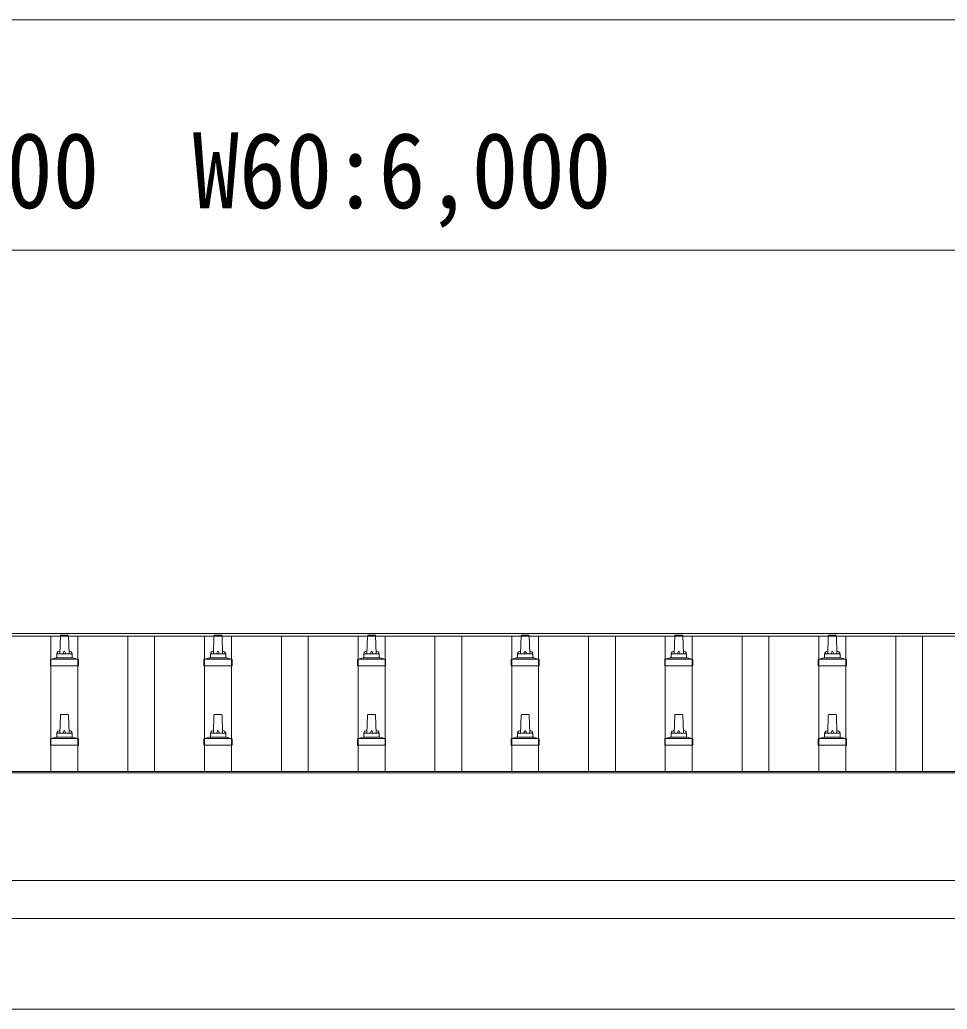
# Model space of a CAD drawing. Units: millimetres at full size, sheet at 1:50; details may follow other scales. Extents: x -14053 to 14053, y -9700 to 9700.
# Drawn here: x -3354 to -2147, y 3124 to 4412 of the extents above; entities that cross this region are included whole.
import ezdxf
from ezdxf.enums import TextEntityAlignment as Align

# ---------------------------------------------------------------- set-up
doc = ezdxf.new("R2010")
doc.units = ezdxf.units.MM
doc.header["$LTSCALE"] = 50
for name, color, linetype, lineweight in [('0-2_建具', 4, 'Continuous', 9), ('0-6_手摺', 5, 'Continuous', 5), ('0-8_外構', 6, 'Continuous', 9)]:
    doc.layers.add(name, color=color, linetype=linetype, lineweight=lineweight)
doc.styles.add('ＭＳ ゴシック', font='')
doc.styles.get('ＭＳ ゴシック').set_extended_font_data('MS Gothic')

msp = doc.modelspace()

# ---------------------------------------------------------------- linework, layer by layer
at = {"layer": '0-2_建具'}
for p, q in [((-473.15, 3609.32), (-5896.15, 3609.32)), ((-473.15, 3612.91), (-5873.65, 3612.91)), ((-3313.65, 3433.3), (-3313.65, 3609.32)), ((-3278.65, 3433.3), (-3278.65, 3609.32)), ((-3213.65, 3433.3), (-3213.65, 3609.32)), ((-3178.65, 3433.3), (-3178.65, 3609.32)), ((-3113.65, 3433.3), (-3113.65, 3609.32)), ((-3078.65, 3433.3), (-3078.65, 3609.32)), ((-3013.65, 3433.3), (-3013.65, 3609.32)), ((-2978.65, 3433.3), (-2978.65, 3609.32)), ((-2913.65, 3433.3), (-2913.65, 3609.32)), ((-2878.65, 3433.3), (-2878.65, 3609.32)), ((-2813.65, 3433.3), (-2813.65, 3609.32)), ((-2778.65, 3433.3), (-2778.65, 3609.32)), ((-2713.65, 3433.3), (-2713.65, 3609.32)), ((-2678.65, 3433.3), (-2678.65, 3609.32)), ((-2613.65, 3433.3), (-2613.65, 3609.32)), ((-2578.65, 3433.3), (-2578.65, 3609.32)), ((-2513.65, 3433.3), (-2513.65, 3609.32)), ((-2478.65, 3433.3), (-2478.65, 3609.32)), ((-2413.65, 3433.3), (-2413.65, 3609.32)), ((-2378.65, 3433.3), (-2378.65, 3609.32)), ((-2313.65, 3433.3), (-2313.65, 3609.32)), ((-2278.65, 3433.3), (-2278.65, 3609.32)), ((-2213.65, 3433.3), (-2213.65, 3609.32)), ((-2178.65, 3433.3), (-2178.65, 3609.32)), ((-475.15, 3431.41), (-5917.15, 3431.41)), ((-475.15, 3433.3), (-5873.65, 3433.3)), ((-5873.65, 3291.52), (-475.15, 3291.52)), ((-475.15, 3241.7), (-5873.65, 3241.7)), ((-5881.15, 3123.8), (-592.91, 3123.8))]:
    msp.add_line(p, q, dxfattribs=at)
at = {"layer": '0-6_手摺'}
for p, q in [((-3301.42, 3609.92), (-3302.15, 3586.39)), ((-3291.87, 3610.89), (-3300.42, 3610.89)), ((-3290.15, 3586.39), (-3290.87, 3609.92)), ((-3101.42, 3609.92), (-3102.15, 3586.39)), ((-3091.87, 3610.89), (-3100.42, 3610.89)), ((-3090.15, 3586.39), (-3090.87, 3609.92)), ((-2901.42, 3609.92), (-2902.15, 3586.39)), ((-2891.87, 3610.89), (-2900.42, 3610.89)), ((-2890.15, 3586.39), (-2890.87, 3609.92)), ((-2701.42, 3609.92), (-2702.15, 3586.39)), ((-2691.87, 3610.89), (-2700.42, 3610.89)), ((-2690.15, 3586.39), (-2690.87, 3609.92)), ((-2501.42, 3609.92), (-2502.15, 3586.39)), ((-2491.87, 3610.89), (-2500.42, 3610.89)), ((-2490.15, 3586.39), (-2490.87, 3609.92)), ((-2301.42, 3609.92), (-2302.15, 3586.39)), ((-2291.87, 3610.89), (-2300.42, 3610.89)), ((-2290.15, 3586.39), (-2290.87, 3609.92)), ((-3313.63, 3579.58), (-3306.91, 3581.21)), ((-3285.77, 3581.39), (-3306.53, 3581.39)), ((-3306.15, 3582.18), (-3306.15, 3586.39)), ((-3287.15, 3586.39), (-3305.15, 3586.39)), ((-3286.15, 3582.18), (-3286.15, 3586.39)), ((-3278.66, 3579.58), (-3285.38, 3581.21)), ((-3113.63, 3579.58), (-3106.91, 3581.21)), ((-3085.77, 3581.39), (-3106.53, 3581.39)), ((-3106.15, 3582.18), (-3106.15, 3586.39)), ((-3087.15, 3586.39), (-3105.15, 3586.39)), ((-3086.15, 3582.18), (-3086.15, 3586.39)), ((-3078.66, 3579.58), (-3085.38, 3581.21)), ((-2913.63, 3579.58), (-2906.91, 3581.21)), ((-2885.77, 3581.39), (-2906.53, 3581.39)), ((-2906.15, 3582.18), (-2906.15, 3586.39)), ((-2887.15, 3586.39), (-2905.15, 3586.39)), ((-2886.15, 3582.18), (-2886.15, 3586.39)), ((-2878.66, 3579.58), (-2885.38, 3581.21)), ((-2713.63, 3579.58), (-2706.91, 3581.21)), ((-2685.77, 3581.39), (-2706.53, 3581.39)), ((-2706.15, 3582.18), (-2706.15, 3586.39)), ((-2687.15, 3586.39), (-2705.15, 3586.39)), ((-2686.15, 3582.18), (-2686.15, 3586.39)), ((-2678.66, 3579.58), (-2685.38, 3581.21)), ((-2513.63, 3579.58), (-2506.91, 3581.21)), ((-2485.77, 3581.39), (-2506.53, 3581.39)), ((-2506.15, 3582.18), (-2506.15, 3586.39)), ((-2487.15, 3586.39), (-2505.15, 3586.39)), ((-2486.15, 3582.18), (-2486.15, 3586.39)), ((-2478.66, 3579.58), (-2485.38, 3581.21)), ((-2313.63, 3579.58), (-2306.91, 3581.21)), ((-2285.77, 3581.39), (-2306.53, 3581.39)), ((-2306.15, 3582.18), (-2306.15, 3586.39)), ((-2287.15, 3586.39), (-2305.15, 3586.39)), ((-2286.15, 3582.18), (-2286.15, 3586.39)), ((-2278.66, 3579.58), (-2285.38, 3581.21)), ((-3314.4, 3570.89), (-3314.4, 3578.61)), ((-3314.4, 3570.89), (-3277.9, 3570.89)), ((-3278.28, 3579.39), (-3314.02, 3579.39)), ((-3277.9, 3570.89), (-3277.9, 3578.61)), ((-3114.4, 3570.89), (-3114.4, 3578.61)), ((-3114.4, 3570.89), (-3077.9, 3570.89)), ((-3078.28, 3579.39), (-3114.02, 3579.39)), ((-3077.9, 3570.89), (-3077.9, 3578.61)), ((-2914.4, 3570.89), (-2914.4, 3578.61)), ((-2914.4, 3570.89), (-2877.9, 3570.89)), ((-2878.28, 3579.39), (-2914.02, 3579.39)), ((-2877.9, 3570.89), (-2877.9, 3578.61)), ((-2714.4, 3570.89), (-2714.4, 3578.61)), ((-2714.4, 3570.89), (-2677.9, 3570.89)), ((-2678.28, 3579.39), (-2714.02, 3579.39)), ((-2677.9, 3570.89), (-2677.9, 3578.61)), ((-2514.4, 3570.89), (-2514.4, 3578.61)), ((-2514.4, 3570.89), (-2477.9, 3570.89)), ((-2478.28, 3579.39), (-2514.02, 3579.39)), ((-2477.9, 3570.89), (-2477.9, 3578.61)), ((-2314.4, 3570.89), (-2314.4, 3578.61)), ((-2314.4, 3570.89), (-2277.9, 3570.89)), ((-2278.28, 3579.39), (-2314.02, 3579.39)), ((-2277.9, 3570.89), (-2277.9, 3578.61)), ((-3301.42, 3506.58), (-3302.15, 3483.06)), ((-3291.87, 3507.56), (-3300.42, 3507.56)), ((-3290.15, 3483.06), (-3290.87, 3506.58)), ((-3101.42, 3506.58), (-3102.15, 3483.06)), ((-3091.87, 3507.56), (-3100.42, 3507.56)), ((-3090.15, 3483.06), (-3090.87, 3506.58)), ((-2901.42, 3506.58), (-2902.15, 3483.06)), ((-2891.87, 3507.56), (-2900.42, 3507.56)), ((-2890.15, 3483.06), (-2890.87, 3506.58)), ((-2701.42, 3506.58), (-2702.15, 3483.06)), ((-2691.87, 3507.56), (-2700.42, 3507.56)), ((-2690.15, 3483.06), (-2690.87, 3506.58)), ((-2501.42, 3506.58), (-2502.15, 3483.06)), ((-2491.87, 3507.56), (-2500.42, 3507.56)), ((-2490.15, 3483.06), (-2490.87, 3506.58)), ((-2301.42, 3506.58), (-2302.15, 3483.06)), ((-2291.87, 3507.56), (-2300.42, 3507.56)), ((-2290.15, 3483.06), (-2290.87, 3506.58)), ((-3285.77, 3478.06), (-3306.53, 3478.06)), ((-3306.15, 3478.85), (-3306.15, 3483.06)), ((-3287.15, 3483.06), (-3305.15, 3483.06)), ((-3286.15, 3478.85), (-3286.15, 3483.06)), ((-3085.77, 3478.06), (-3106.53, 3478.06)), ((-3106.15, 3478.85), (-3106.15, 3483.06)), ((-3087.15, 3483.06), (-3105.15, 3483.06)), ((-3086.15, 3478.85), (-3086.15, 3483.06)), ((-2885.77, 3478.06), (-2906.53, 3478.06)), ((-2906.15, 3478.85), (-2906.15, 3483.06)), ((-2887.15, 3483.06), (-2905.15, 3483.06)), ((-2886.15, 3478.85), (-2886.15, 3483.06)), ((-2685.77, 3478.06), (-2706.53, 3478.06)), ((-2706.15, 3478.85), (-2706.15, 3483.06)), ((-2687.15, 3483.06), (-2705.15, 3483.06)), ((-2686.15, 3478.85), (-2686.15, 3483.06)), ((-2485.77, 3478.06), (-2506.53, 3478.06)), ((-2506.15, 3478.85), (-2506.15, 3483.06)), ((-2487.15, 3483.06), (-2505.15, 3483.06)), ((-2486.15, 3478.85), (-2486.15, 3483.06)), ((-2285.77, 3478.06), (-2306.53, 3478.06)), ((-2306.15, 3478.85), (-2306.15, 3483.06)), ((-2287.15, 3483.06), (-2305.15, 3483.06)), ((-2286.15, 3478.85), (-2286.15, 3483.06)), ((-3314.4, 3467.56), (-3314.4, 3475.27)), ((-3314.4, 3467.56), (-3277.9, 3467.56)), ((-3278.28, 3476.06), (-3314.02, 3476.06)), ((-3313.63, 3476.25), (-3306.91, 3477.87)), ((-3278.66, 3476.25), (-3285.38, 3477.87)), ((-3277.9, 3467.56), (-3277.9, 3475.27)), ((-3114.4, 3467.56), (-3114.4, 3475.27)), ((-3114.4, 3467.56), (-3077.9, 3467.56)), ((-3078.28, 3476.06), (-3114.02, 3476.06)), ((-3113.63, 3476.25), (-3106.91, 3477.87)), ((-3078.66, 3476.25), (-3085.38, 3477.87)), ((-3077.9, 3467.56), (-3077.9, 3475.27)), ((-2914.4, 3467.56), (-2914.4, 3475.27)), ((-2914.4, 3467.56), (-2877.9, 3467.56)), ((-2878.28, 3476.06), (-2914.02, 3476.06)), ((-2913.63, 3476.25), (-2906.91, 3477.87)), ((-2878.66, 3476.25), (-2885.38, 3477.87)), ((-2877.9, 3467.56), (-2877.9, 3475.27)), ((-2714.4, 3467.56), (-2714.4, 3475.27)), ((-2714.4, 3467.56), (-2677.9, 3467.56)), ((-2678.28, 3476.06), (-2714.02, 3476.06)), ((-2713.63, 3476.25), (-2706.91, 3477.87)), ((-2678.66, 3476.25), (-2685.38, 3477.87)), ((-2677.9, 3467.56), (-2677.9, 3475.27)), ((-2514.4, 3467.56), (-2514.4, 3475.27)), ((-2514.4, 3467.56), (-2477.9, 3467.56)), ((-2478.28, 3476.06), (-2514.02, 3476.06)), ((-2513.63, 3476.25), (-2506.91, 3477.87)), ((-2478.66, 3476.25), (-2485.38, 3477.87)), ((-2477.9, 3467.56), (-2477.9, 3475.27)), ((-2314.4, 3467.56), (-2314.4, 3475.27)), ((-2314.4, 3467.56), (-2277.9, 3467.56)), ((-2278.28, 3476.06), (-2314.02, 3476.06)), ((-2313.63, 3476.25), (-2306.91, 3477.87)), ((-2278.66, 3476.25), (-2285.38, 3477.87)), ((-2277.9, 3467.56), (-2277.9, 3475.27))]:
    msp.add_line(p, q, dxfattribs=at)
for centre, radius, start, end in [((-3300.42, 3609.89), 1, 90, 178.60509), ((-3291.87, 3609.89), 1, 1.39491, 90), ((-3100.42, 3609.89), 1, 90, 178.60509), ((-3091.87, 3609.89), 1, 1.39491, 90), ((-2900.42, 3609.89), 1, 90, 178.60509), ((-2891.87, 3609.89), 1, 1.39491, 90), ((-2700.42, 3609.89), 1, 90, 178.60509), ((-2691.87, 3609.89), 1, 1.39491, 90), ((-2500.42, 3609.89), 1, 90, 178.60509), ((-2491.87, 3609.89), 1, 1.39491, 90), ((-2300.42, 3609.89), 1, 90, 178.60509), ((-2291.87, 3609.89), 1, 1.39491, 90), ((-3307.15, 3582.18), 1, 283.62699, 0), ((-3302.06, 3585.76), 4.13, 90, 171.17633), ((-3305.15, 3585.39), 1, 90, 180), ((-3292.82, 3586.39), 4.83, 133.60282, 180), ((-3299.48, 3586.39), 4.83, 0, 46.39718), ((-3290.23, 3585.76), 4.13, 8.82367, 90), ((-3287.15, 3585.39), 1, 0, 90), ((-3285.15, 3582.18), 1, 180, 256.37301), ((-3107.15, 3582.18), 1, 283.62699, 0), ((-3102.06, 3585.76), 4.13, 90, 171.17633), ((-3105.15, 3585.39), 1, 90, 180), ((-3092.82, 3586.39), 4.83, 133.60282, 180), ((-3099.48, 3586.39), 4.83, 0, 46.39718), ((-3090.23, 3585.76), 4.13, 8.82367, 90), ((-3087.15, 3585.39), 1, 0, 90), ((-3085.15, 3582.18), 1, 180, 256.37301), ((-2907.15, 3582.18), 1, 283.62699, 0), ((-2902.06, 3585.76), 4.13, 90, 171.17633), ((-2905.15, 3585.39), 1, 90, 180), ((-2892.82, 3586.39), 4.83, 133.60282, 180), ((-2899.48, 3586.39), 4.83, 0, 46.39718), ((-2890.23, 3585.76), 4.13, 8.82367, 90), ((-2887.15, 3585.39), 1, 0, 90), ((-2885.15, 3582.18), 1, 180, 256.37301), ((-2707.15, 3582.18), 1, 283.62699, 0), ((-2702.06, 3585.76), 4.13, 90, 171.17633), ((-2705.15, 3585.39), 1, 90, 180), ((-2692.82, 3586.39), 4.83, 133.60282, 180), ((-2699.48, 3586.39), 4.83, 0, 46.39718), ((-2690.23, 3585.76), 4.13, 8.82367, 90), ((-2687.15, 3585.39), 1, 0, 90), ((-2685.15, 3582.18), 1, 180, 256.37301), ((-2507.15, 3582.18), 1, 283.62699, 0), ((-2502.06, 3585.76), 4.13, 90, 171.17633), ((-2505.15, 3585.39), 1, 90, 180), ((-2492.82, 3586.39), 4.83, 133.60282, 180), ((-2499.48, 3586.39), 4.83, 0, 46.39718), ((-2490.23, 3585.76), 4.13, 8.82367, 90), ((-2487.15, 3585.39), 1, 0, 90), ((-2485.15, 3582.18), 1, 180, 256.37301), ((-2307.15, 3582.18), 1, 283.62699, 0), ((-2302.06, 3585.76), 4.13, 90, 171.17633), ((-2305.15, 3585.39), 1, 90, 180), ((-2292.82, 3586.39), 4.83, 133.60282, 180), ((-2299.48, 3586.39), 4.83, 0, 46.39718), ((-2290.23, 3585.76), 4.13, 8.82367, 90), ((-2287.15, 3585.39), 1, 0, 90), ((-2285.15, 3582.18), 1, 180, 256.37301), ((-3313.4, 3578.61), 1, 103.62699, 180), ((-3278.9, 3578.61), 1, 0, 76.37301), ((-3113.4, 3578.61), 1, 103.62699, 180), ((-3078.9, 3578.61), 1, 0, 76.37301), ((-2913.4, 3578.61), 1, 103.62699, 180), ((-2878.9, 3578.61), 1, 0, 76.37301), ((-2713.4, 3578.61), 1, 103.62699, 180), ((-2678.9, 3578.61), 1, 0, 76.37301), ((-2513.4, 3578.61), 1, 103.62699, 180), ((-2478.9, 3578.61), 1, 0, 76.37301), ((-2313.4, 3578.61), 1, 103.62699, 180), ((-2278.9, 3578.61), 1, 0, 76.37301), ((-3300.42, 3506.56), 1, 90, 178.60509), ((-3291.87, 3506.56), 1, 1.39491, 90), ((-3100.42, 3506.56), 1, 90, 178.60509), ((-3091.87, 3506.56), 1, 1.39491, 90), ((-2900.42, 3506.56), 1, 90, 178.60509), ((-2891.87, 3506.56), 1, 1.39491, 90), ((-2700.42, 3506.56), 1, 90, 178.60509), ((-2691.87, 3506.56), 1, 1.39491, 90), ((-2500.42, 3506.56), 1, 90, 178.60509), ((-2491.87, 3506.56), 1, 1.39491, 90), ((-2300.42, 3506.56), 1, 90, 178.60509), ((-2291.87, 3506.56), 1, 1.39491, 90), ((-3307.15, 3478.85), 1, 283.62699, 0), ((-3302.06, 3482.43), 4.13, 90, 171.17633), ((-3305.15, 3482.06), 1, 90, 180), ((-3292.82, 3483.06), 4.83, 133.60282, 180), ((-3299.48, 3483.06), 4.83, 0, 46.39718), ((-3290.23, 3482.43), 4.13, 8.82367, 90), ((-3287.15, 3482.06), 1, 0, 90), ((-3285.15, 3478.85), 1, 180, 256.37301), ((-3107.15, 3478.85), 1, 283.62699, 0), ((-3102.06, 3482.43), 4.13, 90, 171.17633), ((-3105.15, 3482.06), 1, 90, 180), ((-3092.82, 3483.06), 4.83, 133.60282, 180), ((-3099.48, 3483.06), 4.83, 0, 46.39718), ((-3090.23, 3482.43), 4.13, 8.82367, 90), ((-3087.15, 3482.06), 1, 0, 90), ((-3085.15, 3478.85), 1, 180, 256.37301), ((-2907.15, 3478.85), 1, 283.62699, 0), ((-2902.06, 3482.43), 4.13, 90, 171.17633), ((-2905.15, 3482.06), 1, 90, 180), ((-2892.82, 3483.06), 4.83, 133.60282, 180), ((-2899.48, 3483.06), 4.83, 0, 46.39718), ((-2890.23, 3482.43), 4.13, 8.82367, 90), ((-2887.15, 3482.06), 1, 0, 90), ((-2885.15, 3478.85), 1, 180, 256.37301), ((-2707.15, 3478.85), 1, 283.62699, 0), ((-2702.06, 3482.43), 4.13, 90, 171.17633), ((-2705.15, 3482.06), 1, 90, 180), ((-2692.82, 3483.06), 4.83, 133.60282, 180), ((-2699.48, 3483.06), 4.83, 0, 46.39718), ((-2690.23, 3482.43), 4.13, 8.82367, 90), ((-2687.15, 3482.06), 1, 0, 90), ((-2685.15, 3478.85), 1, 180, 256.37301), ((-2507.15, 3478.85), 1, 283.62699, 0), ((-2502.06, 3482.43), 4.13, 90, 171.17633), ((-2505.15, 3482.06), 1, 90, 180), ((-2492.82, 3483.06), 4.83, 133.60282, 180), ((-2499.48, 3483.06), 4.83, 0, 46.39718), ((-2490.23, 3482.43), 4.13, 8.82367, 90), ((-2487.15, 3482.06), 1, 0, 90), ((-2485.15, 3478.85), 1, 180, 256.37301), ((-2307.15, 3478.85), 1, 283.62699, 0), ((-2302.06, 3482.43), 4.13, 90, 171.17633), ((-2305.15, 3482.06), 1, 90, 180), ((-2292.82, 3483.06), 4.83, 133.60282, 180), ((-2299.48, 3483.06), 4.83, 0, 46.39718), ((-2290.23, 3482.43), 4.13, 8.82367, 90), ((-2287.15, 3482.06), 1, 0, 90), ((-2285.15, 3478.85), 1, 180, 256.37301), ((-3313.4, 3475.27), 1, 103.62699, 180), ((-3278.9, 3475.27), 1, 0, 76.37301), ((-3113.4, 3475.27), 1, 103.62699, 180), ((-3078.9, 3475.27), 1, 0, 76.37301), ((-2913.4, 3475.27), 1, 103.62699, 180), ((-2878.9, 3475.27), 1, 0, 76.37301), ((-2713.4, 3475.27), 1, 103.62699, 180), ((-2678.9, 3475.27), 1, 0, 76.37301), ((-2513.4, 3475.27), 1, 103.62699, 180), ((-2478.9, 3475.27), 1, 0, 76.37301), ((-2313.4, 3475.27), 1, 103.62699, 180), ((-2278.9, 3475.27), 1, 0, 76.37301)]:
    msp.add_arc(centre, radius, start, end, dxfattribs=at)
at = {"layer": '0-8_外構'}
msp.add_line((-5896.15, 4111.91), (-496.15, 4111.91), dxfattribs=at)
msp.add_lwpolyline([(-11348.15, 4411.91), (-444.15, 4411.91), (-444.15, 3811.91)], dxfattribs=at)

# ---------------------------------------------------------------- texts
at = {"layer": '0-8_外構', "color": 7, "style": 'ＭＳ ゴシック', "width": 0.9}
msp.add_text('W55:5,400\u3000W60:6,000', height=98.97, dxfattribs=at).set_placement((-3796.15, 4136.91), align=Align.BOTTOM_LEFT)

doc.saveas('drawing.dxf')
